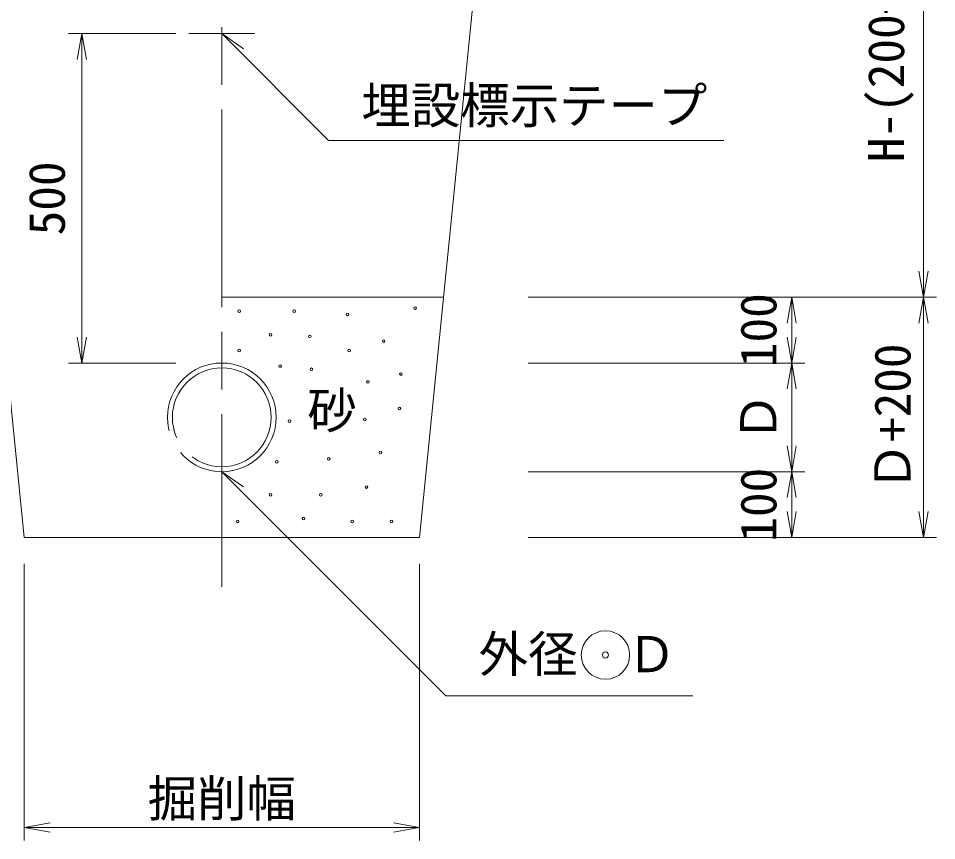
# Model space of a CAD drawing. Units: millimetres on the paper, scale 1:25. Extents: x 20 to 821, y 20 to 574.
# Drawn here: x 324.3 to 380, y 396.8 to 446.8 of the extents above; entities that cross this region are included whole.
import ezdxf
from ezdxf.enums import TextEntityAlignment as Align

# ---------------------------------------------------------------- set-up
doc = ezdxf.new("R2010")
doc.units = ezdxf.units.MM
doc.linetypes.add('CHAIN', pattern=[18.5, 12, -1.5, 3.5, -1.5])
doc.linetypes.add('DASHED', pattern=[7.5, 6, -1.5])
for name, color, linetype, lineweight in [('6-8', 7, 'CHAIN', 13), ('6-D', 7, 'Continuous', 18), ('6-E', 7, 'Continuous', 9), ('7-7', 7, 'Continuous', 9)]:
    doc.layers.add(name, color=color, linetype=linetype, lineweight=lineweight)
doc.styles.add('ＭＳ ゴシック', font='')
doc.styles.get('ＭＳ ゴシック').set_extended_font_data('MS Gothic')

msp = doc.modelspace()

# ---------------------------------------------------------------- linework, layer by layer
at = {"layer": '6-8'}
msp.add_line((336.637, 478.221), (336.637, 412.226), dxfattribs=at)
at = {"layer": '6-D'}
for p, q in [((324.637, 415.226), (318.637, 475.226)), ((348.637, 415.226), (354.647, 475.226)), ((336.637, 429.826), (350.099, 429.826)), ((324.637, 415.226), (348.637, 415.226))]:
    msp.add_line(p, q, dxfattribs=at)
at = {"layer": '6-D', "lineweight": 9}
msp.add_line((338.637, 445.826), (334.637, 445.826), dxfattribs=at)
at = {"layer": '6-D', "linetype": 'DASHED', "lineweight": 15}
for radius in [3.3, 3]:
    msp.add_arc((336.637, 422.526), radius, 90.0002, 270, dxfattribs=at)
at = {"layer": '6-D'}
for radius in [3.3, 3]:
    msp.add_arc((336.637, 422.526), radius, 270, 89.9998, dxfattribs=at)
at = {"layer": '6-E'}
for centre in [(337.696, 428.97), (341.032, 428.97), (344.273, 428.779), (348.371, 429.161), (339.602, 427.54), (341.985, 427.445), (346.465, 427.159), (337.696, 426.587), (344.368, 426.587), (340.174, 425.634), (342.08, 425.443), (347.513, 425.157), (345.512, 424.681), (347.418, 423.06), (340.746, 422.298), (345.321, 422.393), (346.274, 420.392), (339.983, 419.82), (343.129, 420.01), (345.416, 418.295), (339.602, 417.818), (342.652, 417.818), (341.604, 416.388), (337.6, 416.198), (344.558, 416.198), (346.941, 416.198)]:
    msp.add_circle(centre, 0.08, dxfattribs=at)
at = {"layer": '7-7'}
for p, q in [((379.236, 467.221), (379.237, 429.826)), ((333.837, 445.826), (327.337, 445.826)), ((328.137, 445.826), (327.859, 444.25)), ((328.137, 425.826), (328.137, 445.826)), ((328.137, 445.826), (328.415, 444.25)), ((336.637, 445.826), (337.948, 444.908)), ((336.637, 445.826), (343.118, 439.345)), ((343.118, 439.345), (367.118, 439.345)), ((379.237, 429.826), (378.959, 431.401)), ((379.237, 429.826), (379.515, 431.401)), ((355.237, 429.826), (380.037, 429.826)), ((371.237, 429.826), (370.959, 428.25)), ((371.237, 429.826), (371.515, 428.25)), ((371.237, 425.826), (371.237, 429.826)), ((379.237, 429.826), (378.959, 428.25)), ((379.237, 429.826), (379.515, 428.25)), ((379.237, 415.226), (379.237, 429.826)), ((328.137, 425.826), (327.859, 427.401)), ((328.137, 425.826), (328.415, 427.401)), ((371.237, 425.826), (370.959, 427.401)), ((371.237, 425.826), (371.515, 427.401)), ((333.837, 425.826), (327.337, 425.826)), ((355.237, 425.826), (372.037, 425.826)), ((371.237, 425.826), (370.959, 424.25)), ((371.237, 425.826), (371.515, 424.25)), ((371.237, 419.226), (371.237, 425.826)), ((371.237, 419.226), (370.959, 420.801)), ((371.237, 419.226), (371.515, 420.801)), ((336.637, 419.226), (350.237, 405.626)), ((336.637, 419.226), (337.948, 418.308)), ((355.237, 419.226), (372.037, 419.226)), ((371.237, 419.226), (370.959, 417.65)), ((371.237, 419.226), (371.515, 417.65)), ((371.237, 415.226), (371.237, 419.226)), ((371.237, 415.226), (370.959, 416.801)), ((371.237, 415.226), (371.515, 416.801)), ((379.237, 415.226), (378.959, 416.801)), ((379.237, 415.226), (379.515, 416.801)), ((355.237, 415.226), (380.037, 415.226)), ((324.637, 413.626), (324.637, 396.826)), ((348.637, 413.626), (348.637, 396.826)), ((350.237, 405.626), (365.237, 405.626)), ((324.637, 397.626), (326.213, 397.904)), ((324.637, 397.626), (326.213, 397.348)), ((324.637, 397.626), (348.637, 397.626)), ((348.637, 397.626), (347.061, 397.904)), ((348.637, 397.626), (347.061, 397.348))]:
    msp.add_line(p, q, dxfattribs=at)
for radius in [1.468, 0.185]:
    msp.add_circle((359.932, 408.098), radius, dxfattribs=at)

# ---------------------------------------------------------------- texts
at = {"layer": '6-E', "style": 'ＭＳ ゴシック'}
msp.add_text('砂', height=2.199, dxfattribs=at).set_placement((341.83, 421.191), align=Align.BOTTOM_LEFT)
at = {"layer": '7-7', "style": 'ＭＳ ゴシック'}
for s, p in [('H-(200+Ｄ+200)', (378.724, 438.023)), ('500', (327.772, 433.576)), ('100', (370.972, 425.576)), ('Ｄ+200', (379.111, 418.026)), ('Ｄ', (370.972, 421.026)), ('100', (370.972, 414.976))]:
    msp.add_text(s, height=2.199, rotation=90, dxfattribs=at).set_placement(p, align=Align.BOTTOM_LEFT)
for s, p in [('埋設標示テープ', (345.118, 439.71)), ('外径\u3000Ｄ', (352.237, 406.391)), ('掘削幅', (332.137, 397.626))]:
    msp.add_text(s, height=2.199, dxfattribs=at).set_placement(p, align=Align.BOTTOM_LEFT)

doc.saveas('drawing.dxf')
